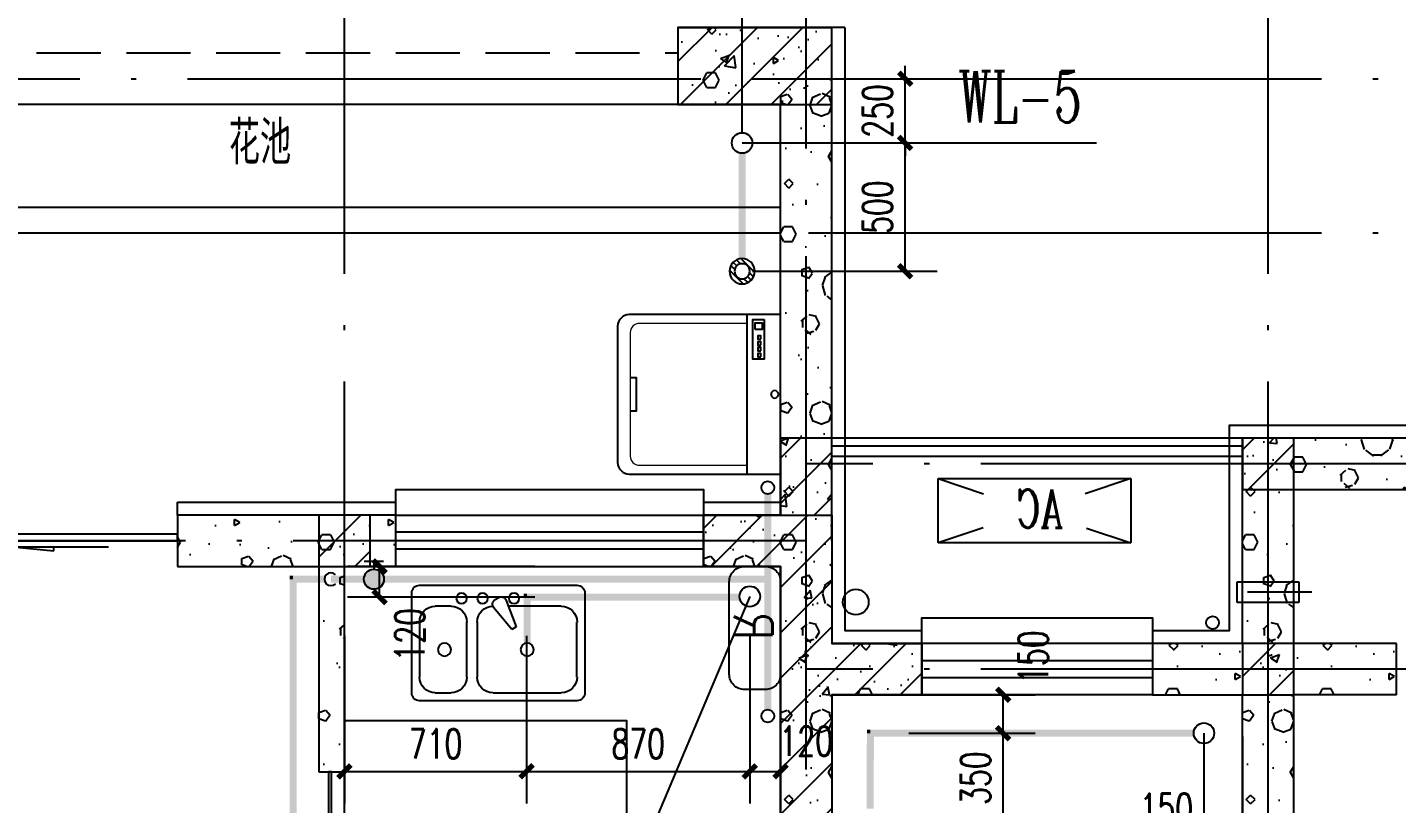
# Model space of a CAD drawing. Extents: x -287580 to -53108, y -522338 to -82629.
# Drawn here: x -136221 to -130884, y -461646 to -458621 of the extents above; entities that cross this region are included whole.
import ezdxf
from ezdxf.enums import TextEntityAlignment as Align

# ---------------------------------------------------------------- set-up
doc = ezdxf.new("R2010")
doc.units = 0
doc.header["$LTSCALE"] = 1000
doc.header["$MEASUREMENT"] = 0
for name, pattern in [('__DASH', [0.35, 0.25, -0.1]), ('DASH', [0.35, 0.25, -0.1]), ('DOTE', [2.42, 2, -0.2, 0.02, -0.2])]:
    doc.linetypes.add(name, pattern=pattern)
for name, color, linetype in [('DIM_污水', 3, 'Continuous'), ('DOTE', 99, 'Continuous'), ('EQUIP_地漏', 7, 'Continuous'), ('kan', 146, 'Continuous'), ('KTIAO', 124, 'Continuous'), ('PIPE-污水', 2, 'Continuous'), ('PIPE-给水', 3, 'Continuous'), ('PUB_HATCH', 8, 'Continuous'), ('PUB_TEXT', 7, 'Continuous'), ('TWT_DIM', 3, 'Continuous'), ('VPIPE-污水', 2, 'Continuous'), ('VPIPE-给水', 3, 'Continuous'), ('WALL', 9, 'Continuous'), ('WINDOW', 99, 'Continuous'), ('冷凝水管', 6, 'Continuous'), ('家具', 187, 'Continuous'), ('栏杆', 169, 'Continuous'), ('空调、空调洞', 66, 'Continuous'), ('给排水标注', 4, 'Continuous'), ('给排水留洞', 6, 'Continuous'), ('面层', 215, 'Continuous'), ('面积', 6, 'Continuous')]:
    doc.layers.add(name, color=color, linetype=linetype)
doc.layers.add('RENDERING', color=125, linetype='Continuous', lineweight=13)
doc.layers.add('洁、厨具', color=8, linetype='Continuous', lineweight=9)
doc.styles.add('_ROMANC', font='romanc__.ttf', dxfattribs={"width": 0.700005})
doc.styles.add('_SIMPLEX', font='SIMPLEX.shx', dxfattribs={"width": 0.75})
doc.styles.add('_TCH_DIM_T3', font='SIMPLEX', dxfattribs={"width": 0.705882, "bigfont": 'GBCBIG'})
doc.styles.add('_TWT_SERIAL', font='COMPLEX', dxfattribs={"width": 0.8, "height": 3, "bigfont": 'HZTXT'})
doc.styles.add('DIM_FONT', font='simplex_.ttf', dxfattribs={"width": 0.7, "bigfont": 'GBCBIG'})
doc.styles.get("Standard").update_dxf_attribs({"font": 'gbenor.shx', "bigfont": 'gbcbig.shx'})
doc.dimstyles.new('_TWT_ARCH&&50', dxfattribs={"dimtxt": 114.75, "dimasz": 50, "dimexe": 125, "dimexo": 150, "dimgap": 50, "dimtad": 1, "dimdec": 0, "dimzin": 0, "dimdsep": 46, "dimtxsty": '_TCH_DIM_T3', "dimblk": 'ARCHTICK', "dimcen": 0.09, "dimclrd": 4, "dimclre": 4, "dimclrt": 4, "dimazin": 2, "dimtfac": 1, "dimtdec": 0, "dimtix": 1, "dimtmove": 2, "dimatfit": 3, "dimfxl": 0, "dimtolj": 1, "dimtzin": 0, "dimarcsym": 0})
pattern_1 = [(45, (215520.8, 801911.87), (-88.388348, 88.388348), []), (50, (215520.8, 801911.87), (358.63009, -31.37607), [37.5, -412.5]), (355, (215520.8, 801911.87), (-69.37567, 376.09607), [30, -330]), (100.4514, (215550.7, 801909.25), (289.25469, 344.71977), [31.8701, -350.57106]), (46.1842, (215520.8, 802011.87), (533.62052, -82.7595), [56.25, -618.75]), (96.6356, (215565.27, 802004.97), (467.33135, 487.05894), [47.80514, -525.8565]), (351.1842, (215520.8, 802011.87), (467.33097, 487.0593), [45, -495]), (21, (215570.8, 801986.87), (298.45353, -201.30945), [37.5, -412.5]), (326, (215570.8, 801986.87), (121.65767, 362.57502), [30, -330]), (71.4514, (215595.67, 801970.1), (420.11131, 161.26525), [31.8701, -350.57106]), (37.5, (215520.8, 801911.87), (6.079928, 166.446927), [0, -326, 0, -335, 0, -331.25]), (7.5, (215520.8, 801911.87), (131.53477, 197.205856), [0, -191, 0, -318.5, 0, -126.25]), (327.5, (215409.3, 801911.87), (266.911218, -11.277436), [0, -125, 0, -390, 0, -517.5]), (317.5, (215359.3, 801911.87), (291.593085, 50.05249), [0, -162.5, 0, -259, 0, -367.5])]
pattern_2 = [(0, (177, -183), (300, 600), [0, -600]), (0, (-174, -264), (300, 600), [0, -600]), (0, (21, -270), (300, 600), [0, -600]), (0, (234, -93), (300, 600), [0, -600]), (0, (-15, -300), (300, 600), [0, -600]), (0, (294, 285), (300, 600), [0, -600]), (0, (111, 237), (300, 600), [0, -600]), (0, (207, 162), (300, 600), [0, -600]), (0, (-282, 150), (300, 600), [0, -600]), (0, (12, 123), (300, 600), [0, -600]), (0, (-102, -30), (300, 600), [0, -600]), (0, (-96, -255), (300, 600), [0, -600]), (0, (129, -279), (300, 600), [0, -600]), (0, (294, -15), (300, 600), [0, -600]), (0, (-267, -108), (300, 600), [0, -600]), (0, (-216, -6), (300, 600), [0, -600]), (0, (18, -48), (300, 600), [0, -600]), (0, (-66, -135), (300, 600), [0, -600]), (0, (-114, 63), (300, 600), [0, -600]), (0, (-39, 288), (300, 600), [0, -600]), (0, (-243, -234), (300, 600), [0, -600]), (0, (87, 165), (300, 600), [0, -600]), (0, (-192, 174), (300, 600), [0, -600]), (0, (-240, 252), (300, 600), [0, -600]), (130.601294, (257.143, 97.143), (-1499.9999834, 1800.0000079), [26.34155, -11037.111]), (18.434949, (214.29, 108.57), (1499.999994, 599.999996), [27.10524, -3767.6279]), (90, (214.3, 82.86), (300, 600), [25.7143, -1174.28565]), (161.56505, (240, 74.29), (-1500.000008, 599.999955), [27.10524, -3767.6279]), (53.130102, (240, 74.29), (300, 600), [28.5714, -2971.4285]), (135, (262.86, -231.43), (-300.00004, 599.99996), [24.24366, -1672.8126]), (45, (228.57, -231.43), (300, 600), [24.24366, -1672.8126]), (135, (245.71, -248.57), (-300.00004, 599.99996), [24.24366, -1672.8126]), (45, (245.71, -248.57), (300, 600), [24.24366, -1672.8126]), (116.56505, (-25.7, 171.43), (-5e-05, 1199.99997), [31.9438, -638.8765]), (180, (-40, 200), (-300, 600), [34.2857, -565.71425]), (63.43495, (-88.57, 171.43), (3e-06, 1200), [31.9438, -638.8765]), (116.56505, (-74.3, 142.86), (-5e-05, 1199.99997), [31.9438, -638.8765]), (0, (-74.3, 142.86), (300, 600), [34.2857, -565.71425]), (63.43495, (-40, 142.86), (3e-06, 1200), [31.9438, -638.8765]), (107.102728, (200, -31.429), (-899.9999656, 3000.0000048), [38.86135, -16282.9025]), (143.972626, (188.57, 5.714), (-5699.9999277, 4199.9999952), [38.86135, -8122.02]), (180, (157.14, 28.6), (-300, 600), [37.14286, -562.8571]), (36.027373, (88.57, 5.714), (5699.999958, 4199.9999547), [38.86135, -8122.02]), (71.56505, (77.14, -28.57), (900.000005, 2999.999995), [36.1403, -3758.5928]), (107.102728, (88.571, -65.714), (-899.9999656, 3000.0000048), [38.86135, -16282.9025]), (143.972626, (120, -88.57), (-5699.9999277, 4199.9999952), [38.86135, -8122.02]), (0, (120, -88.6), (300, 600), [37.14286, -562.8571]), (36.027373, (157.143, -88.57), (5699.999958, 4199.9999547), [38.86135, -8122.02]), (71.56505, (188.57, -65.71), (900.000005, 2999.999995), [36.1403, -3758.5928]), (150.255118, (205.714, 248.57), (-900.000002, 599.999993), [23.035, -4814.3196]), (90, (185.7, 237.14), (300, 600), [22.85714, -1177.14275]), (29.744881, (185.714, 237.14), (900, 599.999997), [23.035, -4814.3196]), (116.56505, (65.7, -177.14), (-5e-05, 1199.99997), [31.9438, -638.8765]), (168.690067, (51.43, -148.57), (-2700.000002, 599.999985), [29.13725, -6089.6855]), (41.185925, (0, -162.857), (7499.9999546, 6599.9999423), [30.37184, -12725.802]), (90, (0, -191.43), (300, 600), [28.5714, -1171.4285]), (138.814074, (22.857, -211.429), (-7499.9998667, 6600.000042), [30.37184, -12725.802]), (16.699244, (22.857, -211.429), (9899.9999255, 2999.9999686), [29.82945, -12498.5375]), (60.945396, (51.43, -202.857), (299.9999992, 599.9999947), [29.4161, -12325.3395]), (109.983106, (-185.714, 74.286), (-1500.0000056, 4199.9999889), [33.442, -14012.1975]), (155.556045, (-197.143, 105.714), (-3900.0000149, 1799.9999626), [34.523, -14465.1315]), (24.4439547, (-260, 105.714), (3900.000002, 1799.9999913), [34.523, -14465.1315]), (70.0168934, (-271.429, 74.286), (1500.0000045, 4199.9999896), [33.442, -14012.1975]), (109.983106, (-260, 42.857), (-1500.0000056, 4199.9999889), [33.442, -14012.1975]), (160.016893, (-228.57, 31.43), (-1500.000001, 599.9999727), [33.442, -6989.3775]), (19.983107, (-228.57, 31.43), (1499.999992, 599.999999), [33.442, -6989.3775]), (70.0168934, (-197.143, 42.857), (1500.0000045, 4199.9999896), [33.442, -14012.1975]), (122.005383, (37.14, 20), (-300.00004, 599.999969), [26.9542, -5633.434]), (18.434949, (-2.86, 34.29), (1499.999994, 599.999996), [27.10524, -3767.6279]), (90, (-2.86, 8.57), (300, 600), [25.7143, -1174.28565]), (161.56505, (22.86, 0), (-1500.000008, 599.999955), [27.10524, -3767.6279]), (54.462322, (22.857, 0), (2099.999997, 2999.9999955), [24.5781, -10298.2115]), (116.56505, (-137.14, -125.7), (-5e-05, 1199.99997), [31.9438, -638.8765]), (180, (-151.4, -97.14), (-300, 600), [31.4286, -568.5714]), (59.036243, (-200, -125.714), (300.000001, 599.999997), [33.3197, -6963.822]), (120.963756, (-182.857, -154.286), (-300.000041, 599.9999724), [33.3197, -6963.822]), (0, (-182.86, -154.3), (300, 600), [31.4286, -568.5714]), (63.43495, (-151.43, -154.3), (3e-06, 1200), [31.9438, -638.8765])]

# ---------------------------------------------------------------- blocks, each defined once
blk = doc.blocks.new('SDFASDFS')
at = {"layer": '给排水标注', "ltscale": 0.05, "const_width": 56.3}
blk.add_lwpolyline([(-45302.8, -121619.3, -1), (-45302.8, -121675.6, -1)], format="xyb", close=True, dxfattribs=at)
at = {"layer": '给排水标注', "ltscale": 0.05, "const_width": 11.4}
for points in [[(-45200.8, -121591.8), (-45200.8, -121703.1)], [(-45246, -121647.5), (-45200.8, -121647.5)]]:
    blk.add_lwpolyline(points, dxfattribs=at)
at = {"layer": '给排水标注', "ltscale": 0.05}
blk.add_circle((-45302.8, -121647.5), 56.8, dxfattribs=at)
blk = doc.blocks.new('$plan$00001623')
at = {"layer": '家具', "linetype": 'Continuous'}
blk.add_line((-341.1, -144.7), (341.9, -144.7), dxfattribs=at)
at = {"layer": '家具'}
blk.add_lwpolyline([(295, -705.8), (-295, -705.8, -0.414214), (-345, -655.8), (-345, 0), (345, 0), (345, -655.8, -0.414214)], format="xyb", close=True, dxfattribs=at)
for points in [[(323.4, -71.6), (152, -71.6), (152, -119.7), (323.4, -119.7)], [(163, -85.8), (176.7, -85.8), (176.7, -98.5), (163, -98.5)], [(188.5, -85.8), (202.2, -85.8), (202.2, -98.5), (188.5, -98.5)], [(213.1, -85.8), (226.7, -85.8), (226.7, -98.5), (213.1, -98.5)], [(239.5, -85.8), (253.1, -85.8), (253.1, -98.5), (239.5, -98.5)], [(280.9, -109.8), (309.2, -109.8), (309.2, -80.1), (280.9, -80.1)]]:
    blk.add_lwpolyline(points, close=True, dxfattribs=at)
at = {"layer": '家具', "lineweight": 13}
blk.add_lwpolyline([(307.3, -144.7), (307.3, -611, -0.414214), (267.3, -651), (-267.3, -651, -0.414214), (-307.3, -611), (-307.3, -144.7)], format="xyb", dxfattribs=at)
at = {"layer": '家具'}
blk.add_lwpolyline([(-71, -651), (-71, -623.4), (0, -623.4), (71, -623.4), (71, -651)], dxfattribs=at)
blk.add_circle((0, -25.5), 16, dxfattribs=at)
blk = doc.blocks.new('90304092557924')
at = {"layer": 'KTIAO', "color": 99}
for p, q in [((-375, 125), (-198.2, 66.1)), ((-375, 125), (-375, -125)), ((375, 125), (-375, 125)), ((375, 125), (198.2, 66.1)), ((375, -125), (375, 125)), ((-202.8, -67.6), (-375, -125)), ((200.5, -66.8), (375, -125)), ((-375, -125), (375, -125))]:
    blk.add_line(p, q, dxfattribs=at)
at = {"layer": 'KTIAO', "color": 99, "style": '_ROMANC', "width": 0.7}
blk.add_text('AC', height=148.6, dxfattribs=at).set_placement((-112.6, -66.3))
at = {"layer": 'KTIAO', "color": 99, "style": 'DIM_FONT', "oblique": 0, "width": 0.6, "flags": 9}
for tag in ['XSIZE', 'YSIZE']:
    blk.add_attdef(tag, (-375, -125), '', height=0.5, dxfattribs=at)
blk = doc.blocks.new('TRHH')
at = {"color": 6}
blk.add_circle((-233615.6, -461389.9), 50, dxfattribs=at)
blk = doc.blocks.new('A$C06D6341B')
at = {"layer": '空调、空调洞', "linetype": 'DASH'}
for p, q in [((40, 0), (40, 340)), ((80, 290), (0, 290)), ((0, 290), (0, 50)), ((80, 50), (80, 290)), ((0, 50), (80, 50))]:
    blk.add_line(p, q, dxfattribs=at)
blk = doc.blocks.new('A$C20217E62')
at = {"layer": '家具'}
for p, q in [((644.3, 450), (30.7, 450)), ((0, 419.3), (0, 30.7)), ((306.1, 391.1), (267.3, 287.5)), ((335.5, 401.6), (349.8, 393.4)), ((675, 30.7), (675, 419.3)), ((92, 368.2), (297.5, 368.2)), ((285, 277.2), (355.3, 362.7)), ((521.6, 368.2), (583, 368.2)), ((30.7, 92), (30.7, 306.8)), ((267.3, 287.5), (285, 277.2)), ((419.3, 306.8), (419.3, 92)), ((460.2, 92), (460.2, 306.8)), ((644.3, 306.8), (644.3, 92)), ((30.7, 0), (644.3, 0)), ((358, 30.7), (92, 30.7)), ((583, 30.7), (521.6, 30.7))]:
    blk.add_line(p, q, dxfattribs=at)
for centre, radius in [((276.1, 398.9), 20.5), ((398.9, 398.9), 20.5), ((480.7, 398.9), 20.5), ((225, 199.4), 25.6), ((547.2, 199.4), 25.6)]:
    blk.add_circle(centre, radius, dxfattribs=at)
for centre, radius, start, end in [((30.7, 419.3), 30.7, 90, 180), ((644.3, 419.3), 30.7, 0, 90), ((325.2, 383.9), 20.5, 60, 159.4623), ((339.5, 375.7), 20.5, 320.5377, 60), ((92, 306.8), 61.4, 90, 180), ((358, 306.8), 61.4, 0, 90), ((521.6, 306.8), 61.4, 90, 180), ((583, 306.8), 61.4, 0, 90), ((92, 92), 61.4, 180, 270), ((358, 92), 61.4, 270, 0), ((521.6, 92), 61.4, 180, 270), ((583, 92), 61.4, 270, 0), ((30.7, 30.7), 30.7, 180, 270), ((644.3, 30.7), 30.7, 270, 0)]:
    blk.add_arc(centre, radius, start, end, dxfattribs=at)
blk = doc.blocks.new('A$C19B76108')
blk.add_lwpolyline([(60, 0), (420, 0, 0.414214), (480, 60), (480, 140, 0.414214), (420, 200), (60, 200, 0.414214), (0, 140), (0, 60, 0.414214)], format="xyb", close=True)
at = {"ltscale": 5, "style": '_SIMPLEX', "width": 0.8}
blk.add_text('R', height=150, dxfattribs=at).set_placement((246.4, 17.9), align=Align.CENTER)
blk = doc.blocks.new('A$C35BA6BDB')
at = {"layer": 'PUB_HATCH'}
h = blk.add_hatch(dxfattribs=at)
h.set_pattern_fill('钢筋混凝土', color=256, scale=50, style=0)
h.set_pattern_definition([(45, (225104.3, 821774), (-88.388348, 88.388348), []), (50, (225104.3, 821774), (358.63009, -31.37607), [37.5, -412.5]), (355, (225104.3, 821774), (-69.37567, 376.09607), [30, -330]), (100.4514, (225134.2, 821771.4), (289.25469, 344.71977), [31.8701, -350.57106]), (46.1842, (225104.3, 821874), (533.62052, -82.7595), [56.25, -618.75]), (96.6356, (225148.77, 821867.1), (467.33135, 487.05894), [47.80514, -525.8565]), (351.1842, (225104.3, 821874), (467.33097, 487.0593), [45, -495]), (21, (225154.3, 821849), (298.45353, -201.30945), [37.5, -412.5]), (326, (225154.3, 821849), (121.65767, 362.57502), [30, -330]), (71.4514, (225179.17, 821832.22), (420.11131, 161.26525), [31.8701, -350.57106]), (37.5, (225104.3, 821774), (6.079928, 166.446927), [0, -326, 0, -335, 0, -331.25]), (7.5, (225104.3, 821774), (131.53477, 197.205856), [0, -191, 0, -318.5, 0, -126.25]), (327.5, (224992.8, 821774), (266.911218, -11.277436), [0, -125, 0, -390, 0, -517.5]), (317.5, (224942.8, 821774), (291.593085, 50.05249), [0, -162.5, 0, -259, 0, -367.5])])
h.paths.add_polyline_path([(20500, 10500), (20500, 10000), (20850, 10000), (20850, 9800), (20500, 9800), (20500, 6700), (21050, 6700), (21050, 6500), (20300, 6500), (20300, 9800), (20300, 10300), (20000, 10300), (20000, 10500)])
at = {"layer": 'WALL'}
blk.add_lwpolyline([(20500, 10500), (20500, 10000), (20850, 10000), (20850, 9800), (20500, 9800), (20500, 6700), (21050, 6700), (21050, 6500), (20300, 6500), (20300, 9800), (20300, 10300), (20000, 10300), (20000, 10500)], close=True, dxfattribs=at)
blk = doc.blocks.new('A$C47FD7EE8')
at = {"layer": 'PUB_HATCH'}
h = blk.add_hatch(dxfattribs=at)
h.set_pattern_fill('钢筋混凝土', color=256, scale=50, style=0)
h.set_pattern_definition(pattern_1)
h.paths.add_polyline_path([(20500, 14500), (19900, 14500), (19900, 14200), (20500, 14200)])
h = blk.add_hatch(dxfattribs=at)
h.set_pattern_fill('钢筋混凝土', color=256, scale=50, style=0)
h.set_pattern_definition(pattern_1)
h.paths.add_polyline_path([(20500, 12900), (20300, 12900), (20300, 12600), (20500, 12600)])
h = blk.add_hatch(dxfattribs=at)
h.set_pattern_fill('钢筋混凝土', color=256, scale=50, style=0)
h.set_pattern_definition(pattern_1)
h.paths.add_polyline_path([(22300, 12900), (22100, 12900), (22100, 12700), (22300, 12700)])
h = blk.add_hatch(dxfattribs=at)
h.set_pattern_fill('钢筋混凝土', color=256, scale=50, style=0)
h.set_pattern_definition(pattern_1)
h.paths.add_polyline_path([(18700, 12600), (18500, 12600), (18500, 12400), (18700, 12400)])
h = blk.add_hatch(dxfattribs=at)
h.set_pattern_fill('钢筋混凝土', color=256, scale=50, style=0)
h.set_pattern_definition(pattern_1)
h.paths.add_polyline_path([(22300, 12100), (22100, 12100), (22100, 11900), (22300, 11900)])
at = {"color": 6}
for points in [[(20500, 14500), (19900, 14500), (19900, 14200), (20500, 14200)], [(20500, 12900), (20300, 12900), (20300, 12600), (20500, 12600)], [(22300, 12900), (22100, 12900), (22100, 12700), (22300, 12700)], [(18700, 12600), (18500, 12600), (18500, 12400), (18700, 12400)], [(22300, 12100), (22100, 12100), (22100, 11900), (22300, 11900)]]:
    blk.add_lwpolyline(points, close=True, dxfattribs=at)
blk = doc.blocks.new('_ArchTick')
at = {"color": 0, "linetype": 'ByBlock', "const_width": 0.4}
blk.add_lwpolyline([(-0.5, -0.5), (0.5, 0.5)], dxfattribs=at)
blk = doc.blocks.new('*D132')
at = {"layer": 'Defpoints', "color": 0}
for p in [(-133185, -458400), (-133435, -459182), (-133185, -459182)]:
    blk.add_point(p, dxfattribs=at)
at = {"layer": 'TWT_DIM', "color": 4, "lineweight": -2}
for p, q in [((-133435, -459032), (-133435, -458275)), ((-133185, -459032), (-133185, -458275)), ((-133435, -458400), (-133485, -458400)), ((-133435, -458400), (-133185, -458400)), ((-133185, -458400), (-133135, -458400))]:
    blk.add_line(p, q, dxfattribs=at)
at = {"layer": 'TWT_DIM', "color": 4, "lineweight": -2, "xscale": 50, "yscale": 50, "zscale": 50}
blk.add_blockref('_ArchTick', (-133435, -458400), dxfattribs=at)
at = {"layer": 'TWT_DIM', "color": 4, "lineweight": -2, "xscale": 50, "yscale": 50, "zscale": 50, "rotation": 180}
blk.add_blockref('_ArchTick', (-133185, -458400), dxfattribs=at)
at = {"layer": 'TWT_DIM', "color": 4, "insert": (-133310, -458292.6), "char_height": 114.75, "attachment_point": 5, "style": '_TCH_DIM_T3'}
blk.add_mtext('\\A1;250', dxfattribs=at)
blk = doc.blocks.new('*D133')
at = {"layer": 'Defpoints', "color": 0}
for p in [(-133544.5, -459071.5), (-132799.5, -459071.5), (-133544.5, -459571.5)]:
    blk.add_point(p, dxfattribs=at)
at = {"layer": 'TWT_DIM', "color": 4, "lineweight": -2}
for p, q in [((-133394.5, -459071.5), (-132674.5, -459071.5)), ((-132799.5, -459571.5), (-132799.5, -459071.5)), ((-133394.5, -459571.5), (-132674.5, -459571.5))]:
    blk.add_line(p, q, dxfattribs=at)
at = {"layer": 'TWT_DIM', "color": 4, "lineweight": -2, "xscale": 50, "yscale": 50, "zscale": 50}
for p, rotation in [((-132799.5, -459071.5), 90), ((-132799.5, -459571.5), 270)]:
    blk.add_blockref('_ArchTick', p, dxfattribs=dict(at, rotation=rotation))
at = {"layer": 'TWT_DIM', "color": 4, "insert": (-132906.9, -459321.5), "char_height": 114.75, "attachment_point": 5, "rotation": 90, "style": '_TCH_DIM_T3'}
blk.add_mtext('\\A1;500', dxfattribs=at)
blk = doc.blocks.new('*D134')
at = {"layer": 'Defpoints', "color": 0}
for p in [(-133544.5, -458821.5), (-132799.5, -458821.5), (-133544.5, -459071.5)]:
    blk.add_point(p, dxfattribs=at)
at = {"layer": 'TWT_DIM', "color": 4, "lineweight": -2}
for p, q in [((-132799.5, -458821.5), (-132799.5, -458771.5)), ((-133394.5, -458821.5), (-132674.5, -458821.5)), ((-132799.5, -459071.5), (-132799.5, -458821.5)), ((-133394.5, -459071.5), (-132674.5, -459071.5)), ((-132799.5, -459071.5), (-132799.5, -459121.5))]:
    blk.add_line(p, q, dxfattribs=at)
at = {"layer": 'TWT_DIM', "color": 4, "lineweight": -2, "xscale": 50, "yscale": 50, "zscale": 50}
for p, rotation in [((-132799.5, -458821.5), 270), ((-132799.5, -459071.5), 90)]:
    blk.add_blockref('_ArchTick', p, dxfattribs=dict(at, rotation=rotation))
at = {"layer": 'TWT_DIM', "color": 4, "insert": (-132906.9, -458946.5), "char_height": 114.75, "attachment_point": 5, "rotation": 90, "style": '_TCH_DIM_T3'}
blk.add_mtext('\\A1;250', dxfattribs=at)
blk = doc.blocks.new('*D739')
at = {"layer": 'Defpoints', "color": 0}
for p in [(-134848, -460721.5), (-134092.5, -460721.5), (-134092.5, -460841.5)]:
    blk.add_point(p, dxfattribs=at)
at = {"layer": 'TWT_DIM', "color": 4, "lineweight": -2}
for p, q in [((-134242.5, -460721.5), (-134973, -460721.5)), ((-134848, -460841.5), (-134848, -460721.5)), ((-134242.5, -460841.5), (-134973, -460841.5))]:
    blk.add_line(p, q, dxfattribs=at)
at = {"layer": 'TWT_DIM', "color": 4, "lineweight": -2, "xscale": 50, "yscale": 50, "zscale": 50}
for p, rotation in [((-134848, -460721.5), 90), ((-134848, -460841.5), 270)]:
    blk.add_blockref('_ArchTick', p, dxfattribs=dict(at, rotation=rotation))
at = {"layer": 'TWT_DIM', "color": 4, "insert": (-134730.5, -460987.9), "char_height": 114.75, "attachment_point": 5, "rotation": 90, "style": '_TCH_DIM_T3'}
blk.add_mtext('\\A1;120', dxfattribs=at)
blk = doc.blocks.new('*D740')
at = {"layer": 'Defpoints', "color": 0}
for p in [(-134985, -460841.5), (-134274.9, -460841.5), (-134274.9, -461520)]:
    blk.add_point(p, dxfattribs=at)
at = {"layer": 'TWT_DIM', "color": 4, "lineweight": -2}
for p, q in [((-134985, -460991.5), (-134985, -461645)), ((-134274.9, -460991.5), (-134274.9, -461645)), ((-134985, -461520), (-134274.9, -461520))]:
    blk.add_line(p, q, dxfattribs=at)
at = {"layer": 'TWT_DIM', "color": 4, "lineweight": -2, "xscale": 50, "yscale": 50, "zscale": 50, "rotation": 180}
blk.add_blockref('_ArchTick', (-134985, -461520), dxfattribs=at)
at = {"layer": 'TWT_DIM', "color": 4, "lineweight": -2, "xscale": 50, "yscale": 50, "zscale": 50}
blk.add_blockref('_ArchTick', (-134274.9, -461520), dxfattribs=at)
at = {"layer": 'TWT_DIM', "color": 4, "insert": (-134629.9, -461412.6), "char_height": 114.75, "attachment_point": 5, "style": '_TCH_DIM_T3'}
blk.add_mtext('\\A1;710', dxfattribs=at)
blk = doc.blocks.new('*D741')
at = {"layer": 'Defpoints', "color": 0}
for p in [(-134274.9, -460841.5), (-133405, -460841.5), (-133405, -461520)]:
    blk.add_point(p, dxfattribs=at)
at = {"layer": 'TWT_DIM', "color": 4, "lineweight": -2}
for p, q in [((-134274.9, -460991.5), (-134274.9, -461645)), ((-133405, -460991.5), (-133405, -461645)), ((-134274.9, -461520), (-133405, -461520))]:
    blk.add_line(p, q, dxfattribs=at)
at = {"layer": 'TWT_DIM', "color": 4, "lineweight": -2, "xscale": 50, "yscale": 50, "zscale": 50, "rotation": 180}
blk.add_blockref('_ArchTick', (-134274.9, -461520), dxfattribs=at)
at = {"layer": 'TWT_DIM', "color": 4, "lineweight": -2, "xscale": 50, "yscale": 50, "zscale": 50}
blk.add_blockref('_ArchTick', (-133405, -461520), dxfattribs=at)
at = {"layer": 'TWT_DIM', "color": 4, "insert": (-133839.9, -461412.6), "char_height": 114.75, "attachment_point": 5, "style": '_TCH_DIM_T3'}
blk.add_mtext('\\A1;870', dxfattribs=at)
blk = doc.blocks.new('*D742')
at = {"layer": 'Defpoints', "color": 0}
for p in [(-133405, -460841.5), (-133285, -460841.5), (-133285, -461520)]:
    blk.add_point(p, dxfattribs=at)
at = {"layer": 'TWT_DIM', "color": 4, "lineweight": -2}
for p, q in [((-133405, -460991.5), (-133405, -461645)), ((-133285, -460991.5), (-133285, -461645)), ((-133405, -461520), (-133285, -461520))]:
    blk.add_line(p, q, dxfattribs=at)
at = {"layer": 'TWT_DIM', "color": 4, "lineweight": -2, "xscale": 50, "yscale": 50, "zscale": 50, "rotation": 180}
blk.add_blockref('_ArchTick', (-133405, -461520), dxfattribs=at)
at = {"layer": 'TWT_DIM', "color": 4, "lineweight": -2, "xscale": 50, "yscale": 50, "zscale": 50}
blk.add_blockref('_ArchTick', (-133285, -461520), dxfattribs=at)
at = {"layer": 'TWT_DIM', "color": 4, "insert": (-133185, -461402.5), "char_height": 114.75, "attachment_point": 5, "style": '_TCH_DIM_T3'}
blk.add_mtext('\\A1;120', dxfattribs=at)
blk = doc.blocks.new('*D743')
at = {"layer": 'Defpoints', "color": 0}
for p in [(-131635, -461234), (-131485, -461234), (-131485, -461781.5)]:
    blk.add_point(p, dxfattribs=at)
at = {"layer": 'TWT_DIM', "color": 4, "lineweight": -2}
for p, q in [((-131635, -461384), (-131635, -461906.5)), ((-131485, -461384), (-131485, -461906.5)), ((-131635, -461781.5), (-131485, -461781.5))]:
    blk.add_line(p, q, dxfattribs=at)
at = {"layer": 'TWT_DIM', "color": 4, "lineweight": -2, "xscale": 50, "yscale": 50, "zscale": 50, "rotation": 180}
blk.add_blockref('_ArchTick', (-131635, -461781.5), dxfattribs=at)
at = {"layer": 'TWT_DIM', "color": 4, "lineweight": -2, "xscale": 50, "yscale": 50, "zscale": 50}
blk.add_blockref('_ArchTick', (-131485, -461781.5), dxfattribs=at)
at = {"layer": 'TWT_DIM', "color": 4, "insert": (-131781.4, -461664), "char_height": 114.75, "attachment_point": 5, "style": '_TCH_DIM_T3'}
blk.add_mtext('\\A1;150', dxfattribs=at)
blk = doc.blocks.new('*D750')
at = {"layer": 'Defpoints', "color": 0}
for p in [(-132935, -461371.5), (-132417.5, -461371.5), (-132935, -461721.5)]:
    blk.add_point(p, dxfattribs=at)
at = {"layer": 'TWT_DIM', "color": 4, "lineweight": -2}
for p, q in [((-132785, -461371.5), (-132292.5, -461371.5)), ((-132417.5, -461721.5), (-132417.5, -461371.5)), ((-132785, -461721.5), (-132292.5, -461721.5))]:
    blk.add_line(p, q, dxfattribs=at)
at = {"layer": 'TWT_DIM', "color": 4, "lineweight": -2, "xscale": 50, "yscale": 50, "zscale": 50}
for p, rotation in [((-132417.5, -461371.5), 90), ((-132417.5, -461721.5), 270)]:
    blk.add_blockref('_ArchTick', p, dxfattribs=dict(at, rotation=rotation))
at = {"layer": 'TWT_DIM', "color": 4, "insert": (-132524.9, -461546.5), "char_height": 114.75, "attachment_point": 5, "rotation": 90, "style": '_TCH_DIM_T3'}
blk.add_mtext('\\A1;350', dxfattribs=at)
blk = doc.blocks.new('*D751')
at = {"layer": 'Defpoints', "color": 0}
for p in [(-132935, -461221.5), (-132417.5, -461221.5), (-132935, -461371.5)]:
    blk.add_point(p, dxfattribs=at)
at = {"layer": 'TWT_DIM', "color": 4, "lineweight": -2}
for p, q in [((-132785, -461221.5), (-132292.5, -461221.5)), ((-132417.5, -461371.5), (-132417.5, -461221.5)), ((-132785, -461371.5), (-132292.5, -461371.5))]:
    blk.add_line(p, q, dxfattribs=at)
at = {"layer": 'TWT_DIM', "color": 4, "lineweight": -2, "xscale": 50, "yscale": 50, "zscale": 50}
for p, rotation in [((-132417.5, -461221.5), 90), ((-132417.5, -461371.5), 270)]:
    blk.add_blockref('_ArchTick', p, dxfattribs=dict(at, rotation=rotation))
at = {"layer": 'TWT_DIM', "color": 4, "insert": (-132300, -461075.1), "char_height": 114.75, "attachment_point": 5, "rotation": 90, "style": '_TCH_DIM_T3'}
blk.add_mtext('\\A1;150', dxfattribs=at)
blk = doc.blocks.new('$DorLib2D$00000131')
at = {"color": 0, "linetype": 'Continuous'}
for p, q in [((0.15, 0.125), (0.2319, 0.1973)), ((0.2319, 0.1973), (0.2319, 0.125)), ((-0.5, 0.125), (-0.5, 0)), ((0.0192, 0.125), (-0.5, 0.125)), ((0.0192, 0), (0.0192, 0.125)), ((0.35, 0.125), (0.15, 0.125)), ((-0.5, 0), (0.0192, 0)), ((-0.024, 0), (0.5, 0)), ((-0.024, -0.125), (-0.024, 0)), ((0.5, 0), (0.5, -0.125)), ((-0.35, -0.125), (-0.15, -0.125)), ((-0.2319, -0.1973), (-0.2319, -0.125)), ((-0.15, -0.125), (-0.2319, -0.1973)), ((0.5, -0.125), (-0.024, -0.125))]:
    blk.add_line(p, q, dxfattribs=at)
blk = doc.blocks.new('$WINLIB2D$00000001')
at = {"color": 0}
for points in [[(-0.5, 0.5), (-0.5, -0.5)], [(-0.5, 0.5), (0.5, 0.5)], [(0.5, -0.5), (0.5, 0.5)], [(0.5, 0.1667), (-0.5, 0.1667)], [(0.5, -0.1667), (-0.5, -0.1667)], [(-0.5, -0.5), (0.5, -0.5)]]:
    blk.add_lwpolyline(points, dxfattribs=at)
blk = doc.blocks.new('$TwtSys$00000327')
for p, q in [((-94, -9, 0), (9, 94, 0)), ((-9, -94, 0), (94, 9, 0)), ((12, 55, 0), (42, 84, 0)), ((40, 40, 0), (66, 66, 0)), ((55, 12, 0), (84, 42, 0)), ((-84, -42, 0), (-55, -12, 0)), ((-66, -66, 0), (-40, -40, 0)), ((-42, -84, 0), (-12, -55, 0))]:
    blk.add_line(p, q)
for radius in [94, 56.4]:
    blk.add_circle((0, 0, 0), radius)

msp = doc.modelspace()

# ---------------------------------------------------------------- hatches: boundary and pattern name
at = {"layer": 'PIPE-污水', "linetype": '__DASH'}
for points in [[(-134272.9, -460841.5), (-134272.9, -460827.8), (-134286.6, -460827.8)], [(-134272.9, -460841.5), (-134286.6, -460841.5), (-134286.6, -460827.8)], [(-132935, -461371.5), (-132935, -461357.8), (-132948.7, -461357.8)], [(-132935, -461371.5), (-132948.7, -461371.5), (-132948.7, -461357.8)]]:
    msp.add_hatch(color=256, dxfattribs=at).paths.add_polyline_path(points)
at = {"layer": 'PIPE-给水'}
for points in [[(-135185, -460771.5), (-135198.7, -460771.5), (-135198.7, -460757.8)], [(-135185, -460771.5), (-135185, -460757.8), (-135198.7, -460757.8)]]:
    msp.add_hatch(color=256, dxfattribs=at).paths.add_polyline_path(points)
at = {"layer": 'PUB_HATCH'}
h = msp.add_hatch(dxfattribs=at)
h.set_pattern_fill('加气混凝土', color=256, scale=50, style=0)
h.set_pattern_definition(pattern_2)
h.paths.add_polyline_path([(-133685, -458921.5), (-133285, -458921.5), (-133085, -458621.5), (-133685, -458621.5)])
h = msp.add_hatch(dxfattribs=at)
h.set_pattern_fill('加气混凝土', color=256, scale=50, style=0)
h.set_pattern_definition(pattern_2)
h.paths.add_polyline_path([(-133218.3, -460621.5), (-133085, -460621.5), (-133085, -458621.5), (-133285, -458921.5), (-133285, -460521.5)])
h = msp.add_hatch(dxfattribs=at)
h.set_pattern_fill('加气混凝土', color=256, scale=50, style=0)
h.set_pattern_definition(pattern_2)
h.paths.add_polyline_path([(-131285, -460421.5), (-130485, -460421.5), (-130485, -460221.5), (-131485, -460221.5)])
h = msp.add_hatch(dxfattribs=at)
h.set_pattern_fill('加气混凝土', color=256, scale=50, style=0)
h.set_pattern_definition(pattern_2)
h.paths.add_polyline_path([(-131351.7, -461121.5), (-131285, -461021.5), (-131285, -460421.5), (-131485, -460221.5), (-131485, -461021.5)])
h = msp.add_hatch(dxfattribs=at)
h.set_pattern_fill('加气混凝土', color=256, scale=50, style=0)
h.set_pattern_definition(pattern_2)
h.paths.add_polyline_path([(-134985, -460521.5), (-135635, -460521.5), (-135635, -460721.5), (-135085, -460721.5), (-135018.3, -460654.8)])
h = msp.add_hatch(dxfattribs=at)
h.set_pattern_fill('加气混凝土', color=256, scale=50, style=0)
h.set_pattern_definition(pattern_2)
h.paths.add_polyline_path([(-134985, -460721.5), (-134785, -460721.5), (-134785, -460521.5), (-134985, -460521.5), (-135018.3, -460654.8)])
h = msp.add_hatch(dxfattribs=at)
h.set_pattern_fill('加气混凝土', color=256, scale=50, style=0)
h.set_pattern_definition(pattern_2)
h.paths.add_polyline_path([(-133285, -460521.5), (-133585, -460521.5), (-133585, -460721.5), (-133285, -460721.5), (-133218.3, -460621.5)])
h = msp.add_hatch(dxfattribs=at)
h.set_pattern_fill('加气混凝土', color=256, scale=50, style=0)
h.set_pattern_definition(pattern_2)
h.paths.add_polyline_path([(-135085, -460721.5), (-135085, -461521.5), (-134985, -461521.5), (-134985, -460721.5), (-135018.3, -460654.8)])
h = msp.add_hatch(dxfattribs=at)
h.set_pattern_fill('加气混凝土', color=256, scale=50, style=0)
h.set_pattern_definition(pattern_2)
h.paths.add_polyline_path([(-133218.3, -460621.5), (-133285, -460721.5), (-133285, -461121.5), (-133151.7, -461121.5), (-133085, -461021.5), (-133085, -460621.5)])
h = msp.add_hatch(dxfattribs=at)
h.set_pattern_fill('加气混凝土', color=256, scale=50, style=0)
h.set_pattern_definition(pattern_2)
h.paths.add_polyline_path([(-133085, -461221.5), (-132735, -461221.5), (-132735, -461021.5), (-133085, -461021.5), (-133151.7, -461121.5)])
h = msp.add_hatch(dxfattribs=at)
h.set_pattern_fill('加气混凝土', color=256, scale=50, style=0)
h.set_pattern_definition(pattern_2)
h.paths.add_polyline_path([(-131485, -461021.5), (-131835, -461021.5), (-131835, -461221.5), (-131485, -461221.5), (-131351.7, -461121.5)])
h = msp.add_hatch(dxfattribs=at)
h.set_pattern_fill('加气混凝土', color=256, scale=50, style=0)
h.set_pattern_definition(pattern_2)
h.paths.add_polyline_path([(-130884, -461021.5), (-131285, -461021.5), (-131351.7, -461121.5), (-131285, -461221.5), (-130884, -461221.5)])
h = msp.add_hatch(dxfattribs=at)
h.set_pattern_fill('加气混凝土', color=256, scale=50, style=0)
h.set_pattern_definition(pattern_2)
h.paths.add_polyline_path([(-133151.7, -461121.5), (-133285, -461121.5), (-133285, -463121.5), (-133151.7, -463154.8), (-133085, -463121.5), (-133085, -461221.5)])
h = msp.add_hatch(dxfattribs=at)
h.set_pattern_fill('加气混凝土', color=256, scale=50, style=0)
h.set_pattern_definition(pattern_2)
h.paths.add_polyline_path([(-131418.3, -463154.8), (-131285, -463121.5), (-131285, -461221.5), (-131351.7, -461121.5), (-131485, -461221.5), (-131485, -463121.5)])

# ---------------------------------------------------------------- linework, layer by layer
at = {"layer": 'DIM_污水'}
for p, q in [((-133435, -459071.5), (-132741.2, -459071.5)), ((-132741.2, -459071.5), (-132053.5, -459071.5)), ((-133405, -460838.5), (-133885, -461975.5)), ((-131635, -461371.5), (-131635, -462226))]:
    msp.add_line(p, q, dxfattribs=at)
at = {"layer": 'DOTE', "linetype": 'DOTE'}
for p, q in [((-134985, -464421.5), (-134985, -457343)), ((-133185, -473612.6), (-133185, -457343)), ((-131385, -464421.5), (-131385, -457343)), ((-154956.2, -458821.5), (-128085, -458821.5)), ((-154956.2, -459421.5), (-128085, -459421.5)), ((-128085, -460321.5), (-133185, -460321.5)), ((-133185, -460621.5), (-148385, -460621.5)), ((-128085, -461121.5), (-133185, -461121.5))]:
    msp.add_line(p, q, dxfattribs=at)
at = {"layer": 'kan', "linetype": 'DASH'}
msp.add_line((-137935, -458721), (-133685, -458721), dxfattribs=at)
at = {"layer": 'kan'}
msp.add_line((-137935, -458921), (-133685, -458921), dxfattribs=at)
at = {"layer": 'kan', "color": 124}
for p, q in [((-138335, -459321.5), (-133285, -459321.5)), ((-138335, -459421.5), (-133285, -459421.5))]:
    msp.add_line(p, q, dxfattribs=at)
at = {"layer": 'kan'}
msp.add_lwpolyline([(-131485, -460221.5), (-133085, -460221.5)], dxfattribs=at)
at = {"layer": 'PIPE-污水', "linetype": 'DASH', "ltscale": 0.5, "const_width": 27.5}
msp.add_lwpolyline([(-133435, -459111.5), (-133435, -459522.2)], dxfattribs=at)
at = {"layer": 'PIPE-污水', "linetype": '__DASH', "ltscale": 0.5, "const_width": 27.5}
for points in [[(-133445.5, -460841.5), (-134272.9, -460841.5)], [(-134272.9, -461020), (-134272.9, -460841.5)], [(-132935, -461371.5), (-132936, -461665.2)], [(-131675, -461371.5), (-132935, -461371.5)]]:
    msp.add_lwpolyline(points, dxfattribs=at)
at = {"layer": 'PIPE-给水', "ltscale": 0.5, "const_width": 27.5}
for points in [[(-133335, -460771.5), (-133335, -460439.5)], [(-135185, -464671.5), (-135185, -460771.5)], [(-135185, -460771.5), (-135063, -460771.5)], [(-135038, -460771.5), (-133335, -460771.5)], [(-133335, -460771.5), (-133335, -461279.5)]]:
    msp.add_lwpolyline(points, dxfattribs=at)
at = {"layer": 'PIPE-给水'}
msp.add_arc((-135038, -460771.5), 25, 45, 315, dxfattribs=at)
at = {"layer": 'VPIPE-污水'}
for centre in [(-133435, -459071.5), (-133405, -460838.5), (-131635, -461371.5)]:
    msp.add_circle(centre, 40, dxfattribs=at)
at = {"layer": 'VPIPE-给水'}
for centre in [(-133335, -460414.5), (-133335, -461304.5)]:
    msp.add_circle(centre, 25, dxfattribs=at)
at = {"layer": 'WALL'}
for p, q in [((-133685, -458621.5), (-133085, -458621.5)), ((-133685, -458621.5), (-133685, -458921.5)), ((-133085, -460621.5), (-133085, -458621.5)), ((-133685, -458921.5), (-133285, -458921.5)), ((-133285, -460521.5), (-133285, -458921.5)), ((-130485, -460221.5), (-131485, -460221.5)), ((-131485, -461021.5), (-131485, -460221.5)), ((-131285, -460421.5), (-130485, -460421.5)), ((-131285, -461021.5), (-131285, -460421.5)), ((-134985, -460521.5), (-135635, -460521.5)), ((-135635, -460521.5), (-135635, -460721.5)), ((-134785, -460521.5), (-134985, -460521.5)), ((-134785, -460721.5), (-134785, -460521.5)), ((-133285, -460521.5), (-133585, -460521.5)), ((-133585, -460521.5), (-133585, -460721.5)), ((-133085, -460621.5), (-133085, -461021.5)), ((-135635, -460721.5), (-135085, -460721.5)), ((-135085, -460721.5), (-135085, -461521.5)), ((-134985, -461521.5), (-134985, -460721.5)), ((-134985, -460721.5), (-134785, -460721.5)), ((-133585, -460721.5), (-133285, -460721.5)), ((-133285, -460721.5), (-133285, -461121.5)), ((-132735, -461021.5), (-133085, -461021.5)), ((-132735, -461221.5), (-132735, -461021.5)), ((-131485, -461021.5), (-131835, -461021.5)), ((-131835, -461021.5), (-131835, -461221.5)), ((-130884, -461021.5), (-131285, -461021.5)), ((-130884, -461221.5), (-130884, -461021.5)), ((-133285, -461121.5), (-133285, -463121.5)), ((-133085, -461221.5), (-132735, -461221.5)), ((-133085, -461221.5), (-133085, -463121.5)), ((-131835, -461221.5), (-131485, -461221.5)), ((-131485, -463121.5), (-131485, -461221.5)), ((-130884, -461221.5), (-131285, -461221.5)), ((-131285, -463121.5), (-131285, -461221.5)), ((-135085, -461521.5), (-134985, -461521.5))]:
    msp.add_line(p, q, dxfattribs=at)
at = {"layer": '冷凝水管'}
msp.add_circle((-131601.5, -460940.8), 25, dxfattribs=at)
at = {"layer": '家具'}
msp.add_lwpolyline([(-134985, -461321.5), (-133885, -461321.5), (-133885, -463721.5), (-134916, -463721.5)], dxfattribs=at)
at = {"layer": '栏杆'}
for points in [[(-133085, -460251.5), (-131485, -460251.5)], [(-133085, -460291.5), (-131485, -460291.5)]]:
    msp.add_lwpolyline(points, dxfattribs=at)
at = {"layer": '给排水标注'}
msp.add_line((-133285, -458921.5), (-148285, -458921.5), dxfattribs=at)
at = {"layer": '面层'}
for points in [[(-133035, -458621.5), (-133085, -458621.5)], [(-133035, -458621.5), (-133035, -460971.5), (-132735, -460971.5)], [(-131835, -460971.5), (-131535, -460971.5), (-131535, -460171.5), (-130485, -460171.5)], [(-134785, -460521.5), (-134785, -460421.5), (-133585, -460421.5), (-133585, -460521.5)], [(-135635, -460471.5), (-134785, -460471.5)], [(-135635, -460521.5), (-135635, -460471.5)], [(-133585, -460471.5), (-133285, -460471.5)], [(-132735, -461021.5), (-132735, -460921.5), (-131835, -460921.5), (-131835, -461021.5)]]:
    msp.add_lwpolyline(points, dxfattribs=at)

# ---------------------------------------------------------------- block references
at = {"color": 6}
msp.add_blockref('TRHH', (100623.8, 529.4), dxfattribs=at)
at = {"layer": 'EQUIP_地漏', "xscale": 0.5249999999999999, "yscale": -0.5249999999999999, "zscale": 0.5249999999999999, "rotation": 180}
msp.add_blockref('$TwtSys$00000327', (-133435, -459571.5), dxfattribs=at)
at = {"layer": 'RENDERING', "xscale": -1}
msp.add_blockref('90304092557924', (-132295.5, -460504.4), dxfattribs=at)
at = {"layer": 'WINDOW', "xscale": 1200, "yscale": -200, "zscale": 1200}
msp.add_blockref('$WINLIB2D$00000001', (-134185, -460621.5), dxfattribs=at)
at = {"layer": 'WINDOW'}
for name, p, xscale, yscale, zscale, rotation in [('$DorLib2D$00000131', (-136535, -460621.5), 1800, -200, 1800, 9.792489851154263e-09), ('$WINLIB2D$00000001', (-132285, -461121.5), 900, -200, 900, 180), ('$DorLib2D$00000131', (-135035, -462421.5), 1800, -100, 1800, 90)]:
    msp.add_blockref(name, p, dxfattribs=dict(at, xscale=xscale, yscale=yscale, zscale=zscale, rotation=rotation))
at = {"layer": '家具', "xscale": -1, "rotation": 270.0000000000046}
msp.add_blockref('A$C19B76108', (-133485, -461201.5), dxfattribs=at)
at = {"layer": '家具', "extrusion": (0, 0, -1), "zscale": -1}
msp.add_blockref('A$C20217E62', (134047.9, -461245), dxfattribs=at)
at = {"layer": '洁、厨具', "xscale": -0.9000000001396984, "yscale": 0.9000000001396984, "zscale": 0.9000000001396984, "rotation": 270}
msp.add_blockref('$plan$00001623', (-133285, -460051), dxfattribs=at)
at = {"layer": '空调、空调洞', "xscale": -1, "rotation": 90.00000000000463}
msp.add_blockref('A$C06D6341B', (-131215, -460781.5), dxfattribs=at)
at = {"layer": '给排水留洞', "xscale": 0.6881918334960937, "yscale": 0.6881918334960937, "zscale": 0.6881918334960937, "rotation": 90.00000000000001}
msp.add_blockref('SDFASDFS', (-218586.8, -429594.5, 1000), dxfattribs=at)
at = {"layer": '面积'}
for name, p in [('A$C47FD7EE8', (-153585, -473121.5)), ('A$C35BA6BDB', (-153585, -471021.5))]:
    msp.add_blockref(name, p, dxfattribs=at)

# ---------------------------------------------------------------- texts
at = {"layer": 'DIM_污水', "color": 7, "style": '_TWT_SERIAL', "width": 0.64}
msp.add_text('WL-5', height=200, dxfattribs=at).set_placement((-132593.3, -458991.5))
at = {"layer": 'PUB_TEXT'}
msp.add_text('花池', height=168.79, dxfattribs=at).set_placement((-135435.8, -459155, 0))

# ---------------------------------------------------------------- dimensions: what is measured, and where the dimension line sits
at = {"layer": 'TWT_DIM'}
for p1, p2, distance, picture, middle in [((-133435, -459182), (-133185, -459182), 782, '*D132', (-133310, -458292.6)), ((-133544.5, -459071.5), (-133544.5, -458821.5), -745, '*D134', (-132906.9, -458946.5)), ((-133544.5, -459571.5), (-133544.5, -459071.5), -745, '*D133', (-132906.9, -459321.5)), ((-134985, -460841.5), (-134274.9, -460841.5), -678.5, '*D740', (-134629.9, -461412.6)), ((-134274.9, -460841.5), (-133405, -460841.5), -678.5, '*D741', (-133839.9, -461412.6)), ((-132935, -461721.5), (-132935, -461371.5), -517.5, '*D750', (-132524.9, -461546.5))]:
    dim = msp.add_aligned_dim(p1=p1, p2=p2, distance=distance, dimstyle='_TWT_ARCH&&50', dxfattribs=at)
    dim.commit()
    dim.dimension.update_dxf_attribs({"geometry": picture, "text_midpoint": middle})
for base, p1, p2, angle, picture, middle in [((-134848, -460721.5), (-134092.5, -460841.5), (-134092.5, -460721.5), 90, '*D739', (-134730.5, -460987.9)), ((-133285, -461520), (-133405, -460841.5), (-133285, -460841.5), 0, '*D742', (-133185, -461402.5)), ((-132417.5, -461221.5), (-132935, -461371.5), (-132935, -461221.5), 90, '*D751', (-132300, -461075.1)), ((-131485, -461781.5), (-131635, -461234), (-131485, -461234), 0, '*D743', (-131781.4, -461664))]:
    dim = msp.add_linear_dim(base=base, p1=p1, p2=p2, angle=angle, dimstyle='_TWT_ARCH&&50', dxfattribs=at)
    dim.commit()
    dim.dimension.update_dxf_attribs({"geometry": picture, "text_midpoint": middle, "dimtype": 129})

doc.saveas('drawing.dxf')
